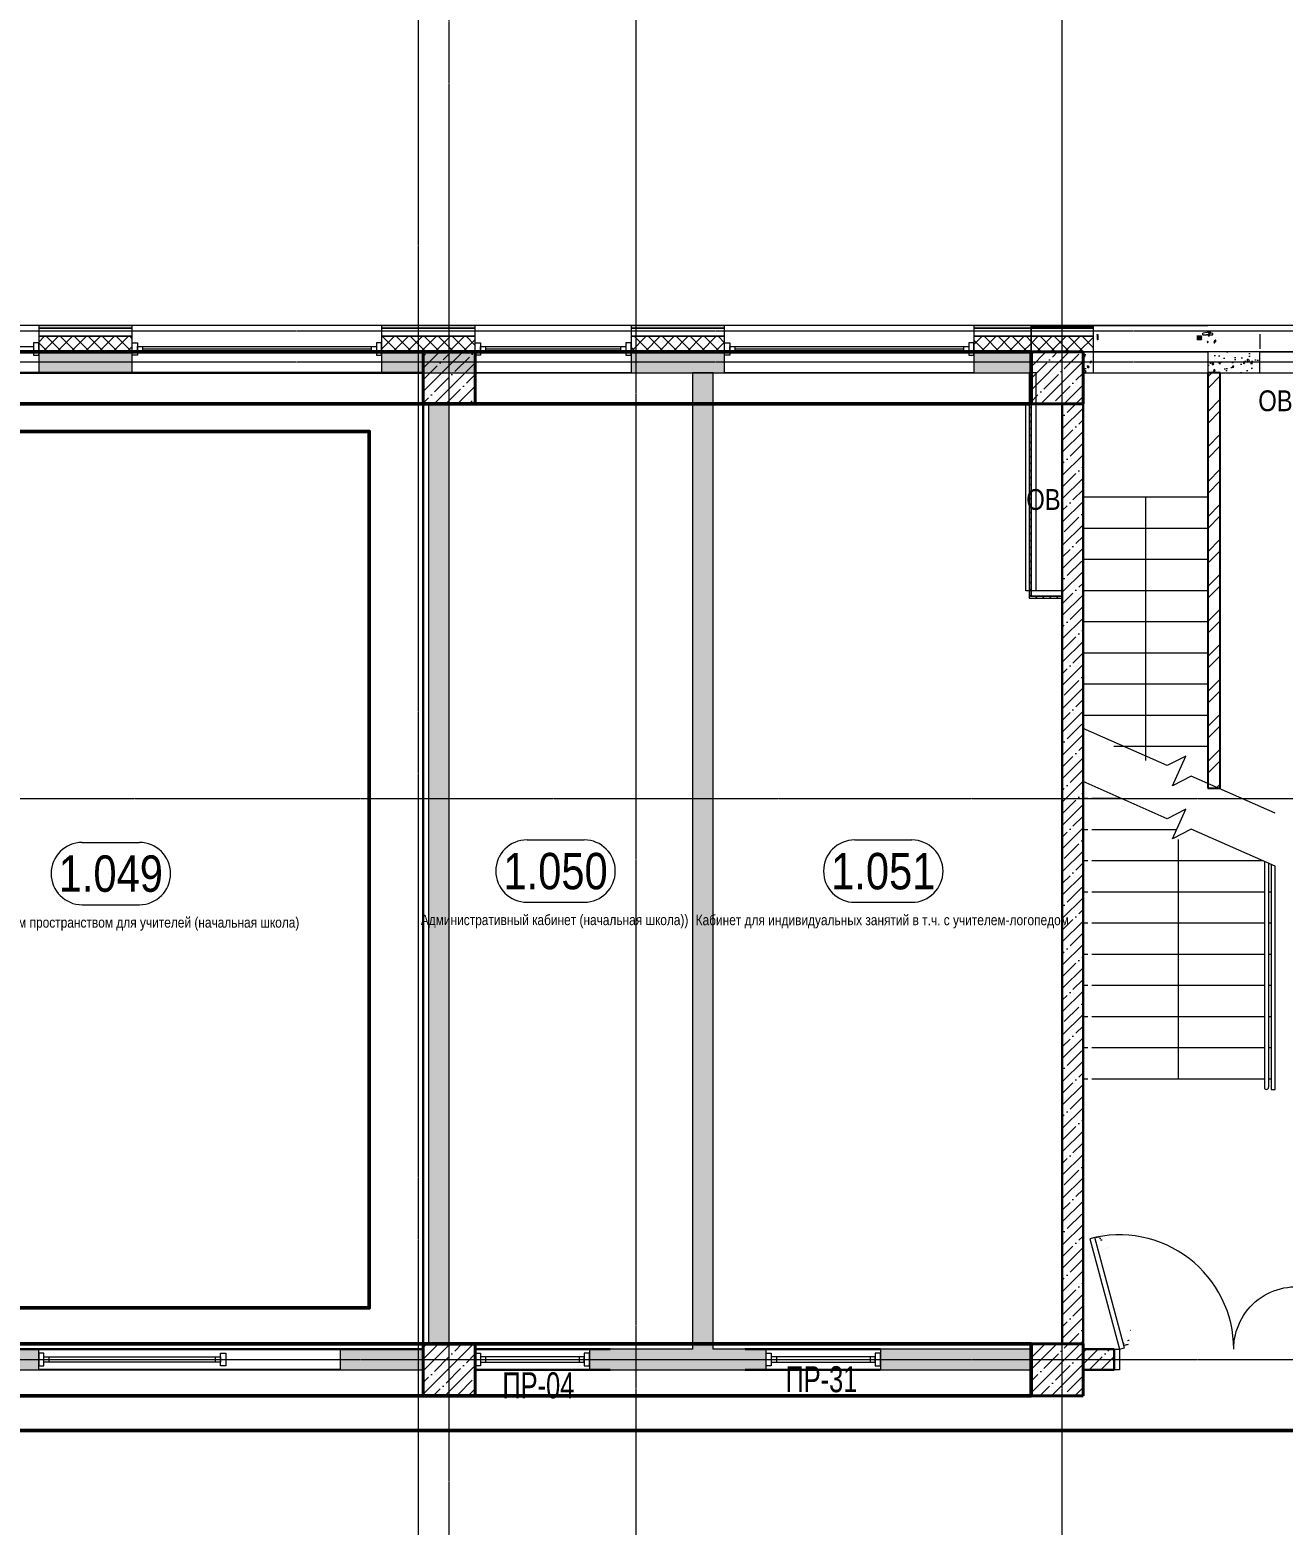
# Model space of a CAD drawing. Header units: millimetres. Extents: x -24360 to 609566, y -391049 to 148426.
# Drawn here: x 14265 to 26325, y 89305 to 103700 of the extents above; entities that cross this region are included whole.
import ezdxf
from ezdxf.enums import TextEntityAlignment as Align

# ---------------------------------------------------------------- set-up
doc = ezdxf.new("R2010")
doc.units = ezdxf.units.MM
for name, pattern in [('ACAD_ISO10W100', [18, 12, -3, 0, -3]), ('CENTER2', [28.575, 19.05, -3.175, 3.175, -3.175]), ('HIDDEN2', [4.7625, 3.175, -1.5875])]:
    doc.linetypes.add(name, pattern=pattern)
doc.layers.get('Defpoints').update_dxf_attribs({"color": 140})
doc.layers.add('001', color=7, linetype='Continuous')
doc.layers.add('РД_Перемычка инж проемов', color=5, linetype='Continuous')
for name, color, linetype, lineweight in [('A-Wall-Open', 8, 'Continuous', 0), ('A-Wall_Материал_Газоблок_Контур', 250, 'Continuous', 0), ('Al', 59, 'Continuous', 13), ('Cen', 1, 'CENTER2', 13), ('OSN', 7, 'Continuous', 0), ('АР_Area', 5, 'Continuous', 5), ('АР_Двери_внутренние', 5, 'Continuous', 9), ('АР_Двери_внутренние_антипаника', 7, 'Continuous', 0), ('АР_Колонны', 70, 'Continuous', 30), ('АР_Окна', 4, 'Continuous', 5), ('АР_Стены ГКЛ', 1, 'Continuous', 15), ('АР_Стены ЖБ', 7, 'Continuous', 30), ('АР_Стены кирпич', 32, 'Continuous', 25), ('АР_Стены ПЕНОблок', 52, 'Continuous', 20), ('АР_Тонкая', 254, 'Continuous', 5), ('АР_Утеплитель', 31, 'Continuous', 0), ('АР_Ф_ЛК', 7, 'Continuous', 5), ('АР_Штриховка', 8, 'Continuous', 0), ('Витражные конструкции', 252, 'Continuous', 15), ('ОВ_Отопление', 30, 'Continuous', 5), ('Оси', 1, 'ACAD_ISO10W100', 13), ('РД_Отметка', 7, 'Continuous', 0), ('Штриховка', 7, 'Continuous', 30)]:
    doc.layers.add(name, color=color, linetype=linetype, lineweight=lineweight)
for name, color, linetype, lineweight, true_color in [('АР_Оси_РД_100', 7, 'Continuous', 0, 0x525252), ('РД_Витраж_вн', 7, 'Continuous', 25, 0x148aff), ('РД_Оси_100', 7, 'Continuous', 0, 0x525252), ('РД_проем_инж перемыч_фахверк', 7, 'Continuous', 18, 0xff1f1f)]:
    doc.layers.add(name, color=color, linetype=linetype, lineweight=lineweight, true_color=true_color)
for name, color, linetype, lineweight, plot in [('КР_Балки-0.5', 60, 'Continuous', 50, False), ('РД_Витраж_проем', 80, 'Continuous', 0, False), ('РД_Проем', 230, 'Continuous', 0, False), ('РД_проем_инж перемыч_подсчет', 50, 'Continuous', 30, False)]:
    doc.layers.add(name, color=color, linetype=linetype, lineweight=lineweight, plot=plot)
doc.styles.add('Arial0', font='arial.ttf')
doc.styles.add('style1', font='ARIALN.TTF')
doc.styles.add('ккк', font='isocpeur.ttf', dxfattribs={"width": 0.85, "oblique": 15})

# ---------------------------------------------------------------- blocks, each defined once
blk = doc.blocks.new('СОШ_2200_АР_ОСИ_М100_28.05.24')
at = {"layer": 'АР_Оси_РД_100', "linetype": 'CENTER2'}
for p, q in [((20100, -6155), (20100, 139938.679)), ((24200, -6155), (24200, 139938.679)), ((-5954.958, 96300), (119910, 96300)), ((-5954.958, 90900), (119910, 90900))]:
    blk.add_line(p, q, dxfattribs=at)
for points in [[(17850, 139938.679), (18000, 139538.679), (18000, -6194.092)], [(18300, -6196.31), (18300, 139538.679), (18450, 139938.679)], [(119910, 100950), (119410, 100800), (-5454.958, 100800), (-5954.958, 100950)], [(119910, 100350), (119410, 100500), (-5454.958, 100500), (-5954.958, 100350)]]:
    blk.add_lwpolyline(points, dxfattribs=at)
blk = doc.blocks.new('ТПУ-45.02')
at = {"elevation": 0}
blk.add_lwpolyline([(-2, 2, -0.916659), (-1, 2), (-1, 1, -0.398231), (-2, 1), (-2, 1, 0.668179), (-2, 1), (-1, 0, 0.198912), (-1, 0), (1, 0, 0.198912), (1, 0), (2, 1, 0.668179), (2, 1), (2, 1, -0.414214), (2, 1), (2, 2, -0.904069), (2, 2), (3, 2, 0.414214), (4, 3), (4, 3, 0.327426), (3, 3), (-1, 4, 0.167079), (-1, 4, -0.978527), (-2, 5, 0.140808), (-1, 5), (-1, 6, -0.301775), (-1, 7, -0.191208), (2, 6, -0.2528), (2, 6, 0.249371), (2, 6, -0.087675), (3, 5, 0.34791), (3, 5), (3, 5, 0.434986), (3, 6, 0.631386), (-4, 4), (-4, 3, 0.423855), (-4, 2)], format="xyb", close=True, dxfattribs=at)
blk.add_lwpolyline([(-2, 4, 0.440609), (-2, 4), (0, 4, -0.880439), (-1, 3), (-3, 3, -0.266716), (-2, 6, -0.681981), (-2, 6)], format="xyb", close=True)
blk.add_lwpolyline([(1, 1, 0.413945), (1, 1), (1, 2, 0.414214), (0, 3), (0, 3, 0.414214), (-1, 2), (-1, 1, 0.413945), (-1, 1), (1, 1)], format="xyb")
blk = doc.blocks.new('РУ-65.05')
blk.add_blockref('ТПУ-45.02', (-3, -3))
blk = doc.blocks.new('petlia_dv')
for p, q in [((-60, 22), (-60, 11)), ((-60, 22), (-24, 22)), ((-60, 11), (-60, 9)), ((-60, 11), (-60, 11)), ((-13, -3), (-56, 4)), ((-21, 22), (-24, 22)), ((-21, 22), (-21, 19)), ((-21, 19), (-5, 19)), ((-5, 19), (0, 13)), ((-5, 19), (-3, 16)), ((8, 19), (-1, 15)), ((0, 13), (6, 13)), ((6, 13), (6, 12)), ((6, 12), (6, 12)), ((8, 22), (33, 22)), ((8, 22), (8, 19)), ((12, 4), (12, -5)), ((12, -2), (34, 4)), ((36, 22), (33, 22)), ((36, 7), (35, 7)), ((35, 7), (35, 6)), ((36, 22), (36, 7)), ((-13, -3), (-13, -5)), ((4, -13), (-5, -13)), ((-5, -13), (4, -13)), ((12, -2), (12, -5))]:
    blk.add_line(p, q)
for radius in [6, 5]:
    blk.add_circle((0, 0), radius)
for centre, radius, start, end in [((-55, 9), 5, 180, 260), ((4, 4), 8, 0, 80), ((33, 6), 2, 285, 0), ((-5, -5), 8, 180, 270), ((-5, -5), 8, 180, 270), ((4, -5), 8, 270, 0), ((4, -5), 8, 270, 0)]:
    blk.add_arc(centre, radius, start, end)
at = {"layer": '001'}
blk.add_line((-13, -3), (-13, -5), dxfattribs=at)
at = {"layer": 'Cen', "ltscale": 0.5}
blk.add_line((3, 0), (-3, 0), dxfattribs=at)
at = {"layer": 'Cen', "ltscale": 0.3}
blk.add_line((0, 3), (0, -3), dxfattribs=at)
blk = doc.blocks.new('tpu004MM')
blk.add_lwpolyline([(4, -6, -1), (4, -7), (3, -8, 0.315299), (3, -8), (3, -8, -0.8391), (1, -9), (-1, -2, -0.520567), (-1, -1), (0, -1, 0.414214), (0, -1), (0, 1, 0.520567), (-1, 2), (-1, 1, -0.414214), (-2, 1), (-2, 3, -0.414214), (-2, 3), (0, 4, -0.067914), (0, 4), (6, 4, -0.87281), (6, 4), (3, 3, 0.315299), (3, 3), (3, -1, 0.520567), (3, -1), (5, -1, -1), (6, -1), (3, -3, 0.315299), (3, -3), (3, -7, 0.520567), (3, -7)], format="xyb", close=True)
blk = doc.blocks.new('РУ-65.02')
at = {"layer": 'OSN', "xscale": -1}
blk.add_blockref('tpu004MM', (0, 0), dxfattribs=at)
blk = doc.blocks.new('Стекло 4 мм разрез')
at = {"layer": 'Al'}
for p, q in [((-2, -42), (-2, 0)), ((2, -42), (2, 0))]:
    blk.add_line(p, q, dxfattribs=at)
at = {"layer": 'Al', "ltscale": 4}
blk.add_line((2, 0), (-2, 0), dxfattribs=at)
at = {"layer": 'Al', "color": 5, "linetype": 'Continuous'}
for p, q in [((-1, -5), (1, -3)), ((-1, -4), (0, -3)), ((-1, -11), (1, -8)), ((-1, -10), (0, -8)), ((-1, -17), (1, -14)), ((-1, -15), (0, -14)), ((-1, -22), (1, -20)), ((-1, -21), (0, -20)), ((-1, -28), (1, -25)), ((-1, -27), (0, -26)), ((-1, -34), (1, -31)), ((-1, -32), (0, -31)), ((-1, -39), (1, -37)), ((-1, -38), (0, -37)), ((0, -5), (1, -4)), ((0, -11), (1, -10)), ((0, -16), (1, -15)), ((0, -22), (1, -21)), ((0, -28), (1, -27)), ((0, -33), (1, -32)), ((0, -39), (1, -38))]:
    blk.add_line(p, q, dxfattribs=at)
blk = doc.blocks.new('СПД 38 4+4+4')
at = {"layer": 'Al', "ltscale": 4}
for p, q in [((4, 0), (17, -12)), ((4, -12), (17, 0)), ((21, 0), (34, -12)), ((21, -12), (34, 0))]:
    blk.add_line(p, q, dxfattribs=at)
for points in [[(4, 0), (17, 0), (17, -12), (4, -12)], [(21, 0), (34, 0), (34, -12), (21, -12)]]:
    blk.add_lwpolyline(points, close=True, dxfattribs=at)
at = {"layer": 'Cen', "ltscale": 5}
blk.add_line((41, -42), (-3, -42), dxfattribs=at)
at = {"layer": 'Al', "ltscale": 4}
for p in [(2, 0), (19, 0), (36, 0)]:
    blk.add_blockref('Стекло 4 мм разрез', p, dxfattribs=at)
blk = doc.blocks.new('ТПУ-032-14')
at = {"color": 191}
for p, q in [((-12, 0), (-12, -14)), ((-10, 0), (-12, 0)), ((-8, 4), (-10, 2)), ((-10, 2), (-10, 2)), ((-10, 1), (-10, 0)), ((-8, -1), (-8, 4)), ((-2, 2), (-4, 4)), ((-4, 4), (-4, -1)), ((-2, 2), (-2, 2)), ((-2, 0), (-2, 1)), ((0, 0), (-2, 0)), ((0, -14), (0, 0)), ((-12, -14), (-11, -14)), ((-10, -6), (-10, -2)), ((-10, -2), (-8, -2)), ((-10, -10), (-6, -9)), ((-10, -12), (-10, -10)), ((-10, -12), (-10, -12)), ((-10, -14), (-10, -13)), ((-10, -13), (-10, -13)), ((-6, -6), (-9, -7)), ((-3, -7), (-6, -6)), ((-6, -9), (-2, -10)), ((-4, -2), (-2, -2)), ((-2, -2), (-2, -6)), ((-2, -10), (-2, -12)), ((-2, -12), (-2, -12)), ((-2, -13), (-2, -13)), ((-2, -13), (-2, -14)), ((-1, -14), (0, -14))]:
    blk.add_line(p, q, dxfattribs=at)
for centre, start, end in [((-10, 2), 146.3099, 216.6158), ((-8, 4), 0, 146.3099), ((-4, 4), 33.6901, 180), ((-2, 2), 323.3842, 33.6901), ((-11, -14), 270, 315), ((-10, -13), 315, 0), ((-10, -13), 0, 90), ((-8, -1), 270, 0), ((-6, -6), 75, 105), ((-4, -1), 180, 270), ((-2, -13), 90, 180), ((-2, -13), 180, 225), ((-1, -14), 225, 270)]:
    blk.add_arc(centre, 0.25, start, end, dxfattribs=at)
at = {"color": 191, "extrusion": (0, 0, -1)}
for centre, radius, start, end in [((10, 1), 0.25, 127.9045, 180), ((10, 0), 0.25, 180, 270), ((2, 0), 0.25, 270, 0), ((2, 1), 0.25, 0, 52.0955), ((10, -2), 0.25, 0, 90), ((9, -6), 1, 255, 0), ((10, -12), 0.25, 270, 0), ((10, -10), 0.25, 0, 75), ((6, -9), 0.25, 75, 105), ((2, -6), 1, 180, 285), ((2, -2), 0.25, 90, 180), ((2, -10), 0.25, 105, 180), ((2, -12), 0.25, 180, 270)]:
    blk.add_arc(centre, radius, start, end, dxfattribs=at)
blk = doc.blocks.new('Дверь 72 в витраж 44')
at = {"layer": 'OSN'}
blk.add_line((-73, 35), (-83, 35), dxfattribs=at)
at = {"rotation": 180}
for name, p in [('РУ-65.05', (-85, 41)), ('РУ-65.02', (-29, -26))]:
    blk.add_blockref(name, p, dxfattribs=at)
blk.add_blockref('РУ-65.05', (-87, -23))
at = {"layer": 'Al', "ltscale": 4, "xscale": -1, "rotation": 270}
blk.add_blockref('СПД 38 4+4+4', (-150, 0), dxfattribs=at)
at = {"layer": 'Al', "ltscale": 4, "rotation": 180}
blk.add_blockref('ТПУ-032-14', (-25, -18), dxfattribs=at)
at = {"layer": 'OSN', "xscale": -1, "rotation": 180}
blk.add_blockref('petlia_dv', (-78, 67), dxfattribs=at)
blk = doc.blocks.new('VS_5i5x45')
for p, q in [((-5, -4), (-5, 4)), ((-5, 4), (-5, 4)), ((-1, 4), (-5, 4)), ((-5, 0), (-5, 4)), ((-1, 3), (-5, 3)), ((-5, 0), (-5, -4)), ((-1, 3), (-3, 3)), ((-1, 5), (-1, 4)), ((-1, 5), (-1, 5)), ((-1, 5), (-1, 0)), ((-1, 0), (-1, 5)), ((-1, 3), (24, 3)), ((-1, 0), (-1, -5)), ((-1, -5), (-1, 0)), ((24, 3), (25, -3)), ((24, 2), (24, 3)), ((24, 2), (25, -2)), ((24, 2), (25, 2)), ((25, 2), (26, 3)), ((25, 2), (26, -2)), ((26, 3), (27, -3)), ((26, 2), (26, 3)), ((26, 2), (27, -2)), ((26, 2), (27, 2)), ((27, 3), (28, -3)), ((27, 2), (27, 3)), ((28, 2), (27, 3)), ((27, 2), (28, -2)), ((28, 2), (29, -2)), ((28, 2), (29, 2)), ((29, 3), (30, -3)), ((30, 2), (29, 3)), ((29, 2), (29, 3)), ((29, 2), (30, -2)), ((30, 2), (30, -2)), ((30, 2), (31, 2)), ((31, 3), (32, -3)), ((31, 2), (31, 3)), ((31, 2), (31, 3)), ((31, 2), (32, -2)), ((31, 2), (32, -2)), ((31, 2), (33, 2)), ((33, 3), (34, -3)), ((33, 2), (33, 3)), ((33, 2), (33, 3)), ((33, 2), (33, -2)), ((33, 2), (34, -2)), ((33, 2), (34, 2)), ((34, 2), (35, 3)), ((34, 2), (35, -2)), ((35, 3), (36, -3)), ((35, 2), (35, 3)), ((35, 2), (36, -2)), ((35, 2), (36, 2)), ((36, 3), (37, -3)), ((36, 2), (36, 3)), ((37, 2), (36, 3)), ((36, 2), (37, -2)), ((37, 2), (38, -2)), ((37, 2), (38, 2)), ((38, 3), (39, -3)), ((38, 2), (38, 3)), ((39, 2), (38, 3)), ((38, 2), (39, -2)), ((39, 2), (39, -2)), ((39, 2), (40, 2)), ((40, 3), (41, -3)), ((40, 2), (40, 3)), ((40, 2), (40, 3)), ((40, 2), (42, 1)), ((40, 2), (41, -1)), ((40, 2), (41, -2)), ((42, 1), (42, 2)), ((42, 1), (42, 2)), ((42, 2), (43, -2)), ((42, 1), (44, 0)), ((42, 1), (42, -1)), ((42, 1), (43, -1)), ((43, -1), (44, 0)), ((-1, -3), (-5, -3)), ((-5, -4), (-5, -4)), ((-1, -4), (-5, -4)), ((-1, -3), (25, -3)), ((-1, -5), (-1, -4)), ((-1, -5), (-1, -5)), ((25, -2), (25, -3)), ((25, -2), (26, -2)), ((26, -2), (27, -3)), ((27, -2), (28, -2)), ((27, -2), (27, -3)), ((29, -2), (28, -3)), ((28, -2), (28, -3)), ((29, -2), (30, -2)), ((30, -2), (32, -2)), ((30, -2), (30, -3)), ((30, -2), (30, -3)), ((32, -2), (33, -2)), ((32, -2), (32, -3)), ((32, -2), (32, -3)), ((33, -2), (34, -3)), ((34, -2), (35, -2)), ((34, -2), (34, -3)), ((35, -2), (36, -3)), ((36, -2), (37, -2)), ((36, -2), (36, -3)), ((37, -2), (37, -3)), ((38, -2), (37, -3)), ((38, -2), (39, -2)), ((39, -2), (40, -2)), ((39, -2), (39, -3)), ((39, -2), (39, -3)), ((40, -2), (41, -2)), ((41, -1), (42, -1)), ((41, -1), (41, -3)), ((41, -2), (41, -3)), ((42, -1), (43, -2)), ((43, -1), (43, -2))]:
    blk.add_line(p, q)
for centre, radius, start, end in [((-4, 4), 1.48, 144.0604, 216.6704), ((6, 0), 10.5, 166.9324, 182.0307), ((-1, 4), 1.07, 125.3093, 234.6907), ((6, 0), 7.97, 159.8247, 200.1753), ((6, 0), 10.5, 177.9693, 193.0676), ((-4, -4), 1.48, 143.3296, 215.9396), ((-1, -4), 1.07, 125.3093, 234.6907)]:
    blk.add_arc(centre, radius, start, end)
blk = doc.blocks.new('крышка пустая')
at = {"layer": 'Витражные конструкции', "const_width": 0.6}
blk.add_lwpolyline([(28, 36), (10, 36), (5, 39), (-6, 39), (-12, 36), (-28, 36)], dxfattribs=at)
at = {"layer": 'Оси', "color": 1}
blk.add_line((0, 6), (0, 54), dxfattribs=at)
at = {"layer": 'Витражные конструкции', "ltscale": 25, "xscale": -1, "rotation": 89.99999999999997}
blk.add_blockref('VS_5i5x45', (0, 41), dxfattribs=at)
blk = doc.blocks.new('MOK-МаркаПом_овал_ареал')
for p, q in [((-2.75, 3), (2.75, 3)), ((-2.75, -3), (2.75, -3))]:
    blk.add_line(p, q)
for centre, radius, start, end in [((-2.75, 0), 3, 90, 270), ((2.75, 0), 3, 270, 90), ((-3.75, 0), 3.5, 0, 0.001)]:
    blk.add_arc(centre, radius, start, end)
at = {"color": 0, "style": 'style1'}
blk.add_attdef('АР-ПОМЕЩЕНИЕ:НОМЕР', text='', height=3.5, dxfattribs=at).set_placement((0, 0), align=Align.MIDDLE)
blk = doc.blocks.new('MOK-МаркаПеремычки')
at = {"color": 0, "style": 'ккк', "oblique": 15, "width": 0.85}
blk.add_attdef('АР-ПРОЕМ:ПЕРЕМЫЧКА', text='', height=2.5, dxfattribs=at).set_placement((0, 0), align=Align.MIDDLE)

msp = doc.modelspace()

# ---------------------------------------------------------------- hatches: boundary and pattern name
at = {"layer": 'АР_Стены ГКЛ', "linetype": 'Continuous', "lineweight": 0, "true_color": 0x000000}
h = msp.add_hatch(dxfattribs=at)
h.set_pattern_fill('ANSI31', color=18, scale=15, angle=-1.3e-14, style=0)
h.paths.add_polyline_path([(23880, 98230), (23900, 98250), (23900, 100400), (23880, 100400)], flags=0)
h = msp.add_hatch(dxfattribs=at)
h.set_pattern_fill('ANSI31', color=18, scale=15, angle=360, style=0)
h.paths.add_polyline_path([(24200, 98230), (24200, 98250), (23900, 98250), (23880, 98230)], flags=0)
at = {"layer": 'АР_Штриховка', "linetype": 'Continuous', "lineweight": 0, "true_color": 0x000000}
h = msp.add_hatch(dxfattribs=at)
h.set_pattern_fill('_U', color=18, style=0, pattern_type=0)
h.set_pattern_definition([(360, (-1e-09, 6e-11), (2e-14, 1), [])])
h.paths.add_polyline_path([(4300, 100855), (4300, 100830), (6550, 100830), (6550, 100855)], flags=0)
h.paths.add_polyline_path([(7650, 100855), (7650, 100830), (9550, 100830), (9550, 100855)], flags=0)
h.paths.add_polyline_path([(11950, 100855), (11950, 100830), (12850, 100830), (12850, 100855)], flags=0)
h.paths.add_polyline_path([(14350, 100855), (14350, 100830), (15250, 100830), (15250, 100855)], flags=0)
h.paths.add_polyline_path([(17650, 100855), (17650, 100830), (18550, 100830), (18550, 100855)], flags=0)
h.paths.add_polyline_path([(20050, 100855), (20050, 100830), (20950, 100830), (20950, 100855)], flags=0)
h.paths.add_polyline_path([(23350, 100855), (23350, 100830), (23900, 100830), (23900, 100855)], flags=0)
h = msp.add_hatch(dxfattribs=at)
h.set_pattern_fill('_U', color=18, style=0, pattern_type=0)
h.set_pattern_definition([(360, (0, -3e-11), (-4e-22, 1), [])])
h.paths.add_polyline_path([(23899.999, 100855), (23899.999, 100830), (24499.999, 100830.002), (24499.999, 100855.002)], flags=0)
h.paths.add_polyline_path([(28300, 100855.011), (28300, 100830.011), (28599.999, 100830.012), (28599.999, 100855.012)], flags=0)
h = msp.add_hatch(dxfattribs=at)
h.set_pattern_fill('ANSI37', color=18, scale=30, angle=-1e-12, style=0)
h.paths.add_polyline_path([(4300, 100750), (4300, 100600), (6550, 100600), (6550, 100750)], flags=0)
h.paths.add_polyline_path([(7650, 100750), (7650, 100600), (9550, 100600), (9550, 100750)], flags=0)
h.paths.add_polyline_path([(11950, 100750), (11950, 100600), (12850, 100600), (12850, 100750)], flags=0)
h.paths.add_polyline_path([(14350, 100750), (14350, 100600), (15250, 100600), (15250, 100750)], flags=0)
h.paths.add_polyline_path([(17650, 100750), (17650, 100600), (18550, 100600), (18550, 100750)], flags=0)
h.paths.add_polyline_path([(20050, 100750), (20050, 100600), (20950, 100600), (20950, 100750)], flags=0)
h.paths.add_polyline_path([(23350, 100750), (23350, 100600), (23900, 100600), (23900, 100750)], flags=0)
h = msp.add_hatch(dxfattribs=at)
h.set_pattern_fill('ANSI37', color=18, scale=30, angle=2e-20, style=0)
h.paths.add_polyline_path([(23900, 100750), (23900, 100600), (24500, 100600.002), (24500, 100750.002)], flags=0)
h.paths.add_polyline_path([(28300, 100750.011), (28300, 100600.011), (28600, 100600.012), (28600, 100750.012)], flags=0)
h = msp.add_hatch(dxfattribs=at)
h.set_pattern_fill('AR-CONC', color=18, angle=-1e-12, style=0)
h.paths.add_polyline_path([(4300, 100600), (4300, 100400), (6550, 100400), (6550, 100600)], flags=0)
h.paths.add_polyline_path([(7650, 100600), (7650, 100400), (9550, 100400), (9550, 100600)], flags=0)
h.paths.add_polyline_path([(11950, 100600), (11950, 100400), (12850, 100400), (12850, 100600)], flags=0)
h.paths.add_polyline_path([(14350, 100600), (14350, 100400), (15250, 100400), (15250, 100600)], flags=0)
h.paths.add_polyline_path([(17650, 100600), (17650, 100400), (18550, 100400), (18550, 100600)], flags=0)
h.paths.add_polyline_path([(20050, 100600), (20050, 100400), (20950, 100400), (20950, 100600)], flags=0)
h.paths.add_polyline_path([(23350, 100600), (23350, 100400), (23900, 100400), (23900, 100600)], flags=0)
at = {"layer": 'АР_Штриховка', "linetype": 'Continuous', "lineweight": 5, "true_color": 0x000000}
h = msp.add_hatch(dxfattribs=at)
h.set_pattern_fill('ANSI35', color=18, scale=25, style=0)
h.paths.add_polyline_path([(18050, 100100), (18550, 100100), (18550, 100600), (18050, 100600)], flags=0)
h = msp.add_hatch(dxfattribs=at)
h.set_pattern_fill('ANSI35', color=18, scale=25, style=0)
h.paths.add_polyline_path([(23900, 100100), (24400, 100100), (24400, 100600), (23900, 100600)], flags=0)
at = {"layer": 'АР_Штриховка', "linetype": 'Continuous', "lineweight": 0, "true_color": 0x000000}
h = msp.add_hatch(dxfattribs=at)
h.set_pattern_fill('AR-CONC', color=18, angle=45, style=0)
h.paths.add_polyline_path([(24400, 100600.001), (24400, 100400.001), (24500, 100400.002), (24500, 100600.002)], flags=0)
h = msp.add_hatch(dxfattribs=at)
h.set_pattern_fill('AR-CONC', color=18, angle=45, style=0)
h.paths.add_polyline_path([(25600, 100600), (25600, 100400), (26100.001, 100400), (26100.001, 100600)], flags=0)
h = msp.add_hatch(dxfattribs=at)
h.set_pattern_fill('AR-CONC', color=18, angle=45, style=0)
h.paths.add_polyline_path([(20640, 91000), (20773.333, 90950), (20840, 91000), (20840, 100400), (20640, 100400)], flags=0)
h = msp.add_hatch(dxfattribs=at)
h.set_pattern_fill('ANSI32', color=18, scale=25, angle=-360, style=0)
h.paths.add_polyline_path([(25720, 100400), (25600, 100400), (25600, 96401.114), (25720, 96401.114)], flags=0)
h = msp.add_hatch(dxfattribs=at)
h.set_pattern_fill('AR-CONC', color=18, angle=-315, style=0)
h.paths.add_polyline_path([(18300, 100100), (18100, 100100), (18100, 91050), (18300, 91050)], flags=0)
at = {"layer": 'АР_Штриховка', "linetype": 'Continuous', "lineweight": 5, "true_color": 0x000000}
h = msp.add_hatch(dxfattribs=at)
h.set_pattern_fill('ANSI35', color=18, scale=25, angle=-360, style=0)
h.paths.add_polyline_path([(24400, 100100), (24200, 100100), (24200, 91050), (24400, 91050)], flags=0)
at = {"layer": 'АР_Штриховка', "linetype": 'Continuous', "lineweight": 0, "true_color": 0x000000}
h = msp.add_hatch(dxfattribs=at)
h.set_pattern_fill('AR-CONC', color=18, angle=45, style=0)
h.paths.add_polyline_path([(18050, 90800), (18050, 91000), (17250, 91000), (17250, 90800)], flags=0)
h.paths.add_polyline_path([(14350, 90800), (14350, 91000), (12850, 91000), (12850, 90800)], flags=0)
at = {"layer": 'АР_Штриховка', "linetype": 'Continuous', "lineweight": 5, "true_color": 0x000000}
h = msp.add_hatch(dxfattribs=at)
h.set_pattern_fill('ANSI35', color=18, scale=25, style=0)
h.paths.add_polyline_path([(18050, 90550), (18550, 90550), (18550, 91050), (18050, 91050)], flags=0)
at = {"layer": 'АР_Штриховка', "linetype": 'Continuous', "lineweight": 0, "true_color": 0x000000}
h = msp.add_hatch(dxfattribs=at)
h.set_pattern_fill('AR-CONC', color=18, angle=45, style=0)
h.paths.add_polyline_path([(23900, 90800), (23900, 91000), (22450, 91000), (22450, 90800)], flags=0)
h.paths.add_polyline_path([(21350, 90800), (21350, 91000), (20840, 91000), (20773.333, 90950), (20840, 90800)], flags=0)
h.paths.add_polyline_path([(20840, 90800), (20773.333, 90950), (20640, 91000), (19650, 91000), (19650, 90800)], flags=0)
at = {"layer": 'АР_Штриховка', "linetype": 'Continuous', "lineweight": 5, "true_color": 0x000000}
h = msp.add_hatch(dxfattribs=at)
h.set_pattern_fill('ANSI35', color=18, scale=25, style=0)
h.paths.add_polyline_path([(23900, 90550), (24400, 90550), (24400, 91050), (23900, 91050)], flags=0)
h = msp.add_hatch(dxfattribs=at)
h.set_pattern_fill('ANSI35', color=18, scale=25, angle=360, style=0)
h.paths.add_polyline_path([(28600, 90800), (28400, 91000), (26500, 91000), (26500, 90800)], flags=0)
h.paths.add_polyline_path([(24700, 90800), (24700, 91000), (24400, 91000), (24400, 90800)], flags=0)

# ---------------------------------------------------------------- linework, layer by layer
at = {"color": 2, "lineweight": 50}
for points in [[(9555, 94630), (9555, 99835), (17531, 99835), (17531, 91396), (9555, 91396)], [(13403, 90216), (27133, 90216), (27133, 86379)]]:
    msp.add_lwpolyline(points, dxfattribs=at)
at = {"layer": 'A-Wall-Open', "color": 18, "linetype": 'Continuous', "lineweight": 0, "true_color": 0x000000}
for p, q in [((24499.999, 100855.002), (25599.999, 100855.004)), ((24500, 100600.002), (25600, 100600.004)), ((24500, 100600), (25600, 100600)), ((26100.001, 100600), (28300.001, 100600)), ((24500, 100400), (25600, 100400)), ((26100.001, 100400), (28300.001, 100400))]:
    msp.add_line(p, q, dxfattribs=at)
at = {"layer": 'A-Wall_Материал_Газоблок_Контур', "color": 18, "linetype": 'Continuous', "lineweight": 0, "true_color": 0x000000}
for p, q in [((14350, 100855), (12850, 100855)), ((17650, 100855), (15250, 100855)), ((20050, 100855), (18550, 100855)), ((23350, 100855), (20950, 100855)), ((12850, 100400), (14350, 100400)), ((15250, 100400), (17650, 100400)), ((18550, 100400), (20050, 100400)), ((20950, 100400), (23350, 100400))]:
    msp.add_line(p, q, dxfattribs=at)
at = {"layer": 'АР_Двери_внутренние', "color": 18, "linetype": 'Continuous', "lineweight": 9, "true_color": 0x000000}
for points in [[(24750, 91000), (24798.296, 91012.941), (24513.595, 92075.459), (24465.299, 92062.518)], [(24750, 90800), (24700, 90800), (24700, 91000), (24750, 91000)]]:
    msp.add_lwpolyline(points, close=True, dxfattribs=at)
msp.add_arc((24750, 91000), 1100, 0, 105, dxfattribs=at)
at = {"layer": 'АР_Двери_внутренние', "color": 18, "linetype": 'Continuous', "lineweight": 9, "true_color": 0x000000, "extrusion": (0, 0, -1)}
msp.add_arc((-26450, 91000), 600, 0, 105, dxfattribs=at)
at = {"layer": 'АР_Двери_внутренние_антипаника', "color": 18, "linetype": 'Continuous', "true_color": 0x000000}
for centre, radius, start, end in [((24766.909, 91101.804), 1000, 101.9267225, 104.0425425), ((24255.393, 92997.426), 1000, 288.3130925, 289.1264325), ((24617.27, 91969.366), 1, 195.0048525, 285.0048525), ((24640.902, 91975.7), 1, 285.0048525, 15.0048525), ((24830.822, 91172.649), 1, 105.0048525, 195.0048525), ((24854.454, 91178.983), 1, 15.0048525, 105.0048525), ((24526.493, 91998.747), 1000, 285.9671625, 288.0829825), ((25031.639, 90101.417), 1000, 100.8832725, 101.6966125)]:
    msp.add_arc(centre, radius, start, end, dxfattribs=at)
for p in [(24566.203, 92064.384), (24787.81, 91052.413)]:
    msp.add_point(p, dxfattribs=at)
at = {"layer": 'АР_Колонны', "color": 18, "linetype": 'HIDDEN2', "lineweight": 25, "true_color": 0x000000}
for p, q in [((18050, 100600), (18550, 100600)), ((18050, 100100), (18050, 100600)), ((18550, 100600), (18550, 100100)), ((23900, 100600), (24400, 100600)), ((23900, 100100), (23900, 100600)), ((24400, 100600), (24400, 100100)), ((18550, 100100), (18050, 100100)), ((24400, 100100), (23900, 100100)), ((18050, 91050), (18550, 91050)), ((18050, 90550), (18050, 91050)), ((18550, 91050), (18550, 90550)), ((23900, 91050), (24400, 91050)), ((23900, 90550), (23900, 91050)), ((24400, 91050), (24400, 90550)), ((18550, 90550), (18050, 90550)), ((24400, 90550), (23900, 90550))]:
    msp.add_line(p, q, dxfattribs=at)
at = {"layer": 'АР_Колонны', "color": 18, "linetype": 'Continuous', "lineweight": 30, "true_color": 0x000000}
for p, q in [((18550, 100600), (18050, 100600)), ((18050, 100600), (18050, 100100)), ((18550, 100100), (18550, 100600)), ((24400, 100600), (23900, 100600)), ((23900, 100600), (23900, 100100)), ((24400, 100100), (24400, 100600)), ((18050, 100100), (18550, 100100)), ((23900, 100100), (24400, 100100)), ((18550, 91050), (18050, 91050)), ((18050, 91050), (18050, 90550)), ((18550, 90550), (18550, 91050)), ((24400, 91050), (23900, 91050)), ((23900, 91050), (23900, 90550)), ((24400, 90550), (24400, 91050)), ((18050, 90550), (18550, 90550)), ((23900, 90550), (24400, 90550))]:
    msp.add_line(p, q, dxfattribs=at)
at = {"layer": 'АР_Окна', "color": 18, "linetype": 'Continuous', "lineweight": 5, "true_color": 0x000000}
for p, q in [((14350, 100855), (12850, 100855)), ((17650, 100855), (15250, 100855)), ((20050, 100855), (18550, 100855)), ((23350, 100855), (20950, 100855)), ((15350, 100652.5), (15350, 100602.5)), ((17550, 100627.5), (15350, 100627.5)), ((17550, 100652.5), (17550, 100602.5)), ((18650, 100652.5), (18650, 100602.5)), ((19950, 100627.5), (18650, 100627.5)), ((19950, 100652.5), (19950, 100602.5)), ((21050, 100652.5), (21050, 100602.5)), ((23250, 100627.5), (21050, 100627.5)), ((23250, 100652.5), (23250, 100602.5)), ((14350, 100400), (12850, 100400)), ((17650, 100400), (15250, 100400)), ((20050, 100400), (18550, 100400)), ((23350, 100400), (20950, 100400)), ((14350, 91000), (16150, 91000)), ((18550, 91000), (19650, 91000)), ((21350, 91000), (22450, 91000)), ((14450, 90875), (14450, 90925)), ((14450, 90900), (16050, 90900)), ((16050, 90875), (16050, 90925)), ((18650, 90925), (18650, 90875)), ((18650, 90900), (19550, 90900)), ((19550, 90925), (19550, 90875)), ((21450, 90925), (21450, 90875)), ((21450, 90900), (22350, 90900)), ((22350, 90925), (22350, 90875)), ((14350, 90800), (16150, 90800)), ((18550, 90800), (19650, 90800)), ((21350, 90800), (22450, 90800))]:
    msp.add_line(p, q, dxfattribs=at)
for points in [[(14300, 100652.5), (14300, 100602.5), (12900, 100602.5), (12900, 100652.5)], [(14300, 100567.5), (14350, 100567.5), (14350, 100687.5), (14300, 100687.5)], [(15300, 100567.5), (15250, 100567.5), (15250, 100687.5), (15300, 100687.5)], [(17600, 100652.5), (17600, 100602.5), (15300, 100602.5), (15300, 100652.5)], [(17600, 100567.5), (17650, 100567.5), (17650, 100687.5), (17600, 100687.5)], [(18600, 100567.5), (18550, 100567.5), (18550, 100687.5), (18600, 100687.5)], [(20000, 100652.5), (20000, 100602.5), (18600, 100602.5), (18600, 100652.5)], [(20000, 100567.5), (20050, 100567.5), (20050, 100687.5), (20000, 100687.5)], [(21000, 100567.5), (20950, 100567.5), (20950, 100687.5), (21000, 100687.5)], [(23300, 100652.5), (23300, 100602.5), (21000, 100602.5), (21000, 100652.5)], [(23300, 100567.5), (23350, 100567.5), (23350, 100687.5), (23300, 100687.5)], [(14400, 90960), (14350, 90960), (14350, 90840), (14400, 90840)], [(14400, 90875), (14400, 90925), (16100, 90925), (16100, 90875)], [(16100, 90960), (16150, 90960), (16150, 90840), (16100, 90840)], [(18600, 90840), (18550, 90840), (18550, 90960), (18600, 90960)], [(18600, 90925), (18600, 90875), (19600, 90875), (19600, 90925)], [(19600, 90840), (19650, 90840), (19650, 90960), (19600, 90960)], [(21400, 90840), (21350, 90840), (21350, 90960), (21400, 90960)], [(21400, 90925), (21400, 90875), (22400, 90875), (22400, 90925)], [(22400, 90840), (22450, 90840), (22450, 90960), (22400, 90960)]]:
    msp.add_lwpolyline(points, close=True, dxfattribs=at)
at = {"layer": 'АР_Стены ГКЛ', "color": 18, "linetype": 'Continuous', "lineweight": 5, "true_color": 0x000000}
for p, q in [((23900, 100400), (23880, 100400)), ((23880, 100400), (23880, 98230)), ((23950, 100400), (23900, 100400)), ((23900, 100400), (23900, 98250)), ((23900, 98250), (23900, 100400)), ((23950, 98300), (23950, 100400)), ((23880, 98230), (24200, 98230)), ((23900, 98250), (24200, 98250)), ((24200, 98250), (23900, 98250)), ((24200, 98300), (23950, 98300)), ((24200, 98250), (24200, 98300)), ((24200, 98230), (24200, 98250))]:
    msp.add_line(p, q, dxfattribs=at)
at = {"layer": 'АР_Стены ЖБ', "color": 18, "linetype": 'Continuous', "lineweight": 40, "true_color": 0x000000}
for p, q in [((18550, 100600), (18050, 100600)), ((18050, 100600), (18050, 100100)), ((18550, 100100), (18550, 100600)), ((24400, 100600), (23900, 100600)), ((23900, 100600), (23900, 100100)), ((24400, 100100), (24400, 100600)), ((18050, 100100), (18550, 100100)), ((23900, 100100), (24400, 100100)), ((18550, 91050), (18050, 91050)), ((18050, 91050), (18050, 90550)), ((18550, 90550), (18550, 91050)), ((24400, 91050), (23900, 91050)), ((23900, 91050), (23900, 90550)), ((24400, 90550), (24400, 91050)), ((18050, 90550), (18550, 90550)), ((23900, 90550), (24400, 90550))]:
    msp.add_line(p, q, dxfattribs=at)
at = {"layer": 'АР_Стены ЖБ', "color": 18, "linetype": 'Continuous', "lineweight": 30, "true_color": 0x000000}
for p, q in [((24400, 100100), (24200, 100100)), ((24200, 100100), (24200, 91050)), ((24400, 91050), (24400, 100100)), ((24200, 91050), (24400, 91050)), ((24700, 91000), (24400, 91000)), ((24400, 91000), (24400, 90800)), ((24700, 90800), (24700, 91000)), ((24400, 90800), (24700, 90800))]:
    msp.add_line(p, q, dxfattribs=at)
at = {"layer": 'АР_Стены кирпич', "color": 18, "linetype": 'Continuous', "lineweight": 25, "true_color": 0x000000}
for p, q in [((25720, 100400), (25600, 100400)), ((25600, 100400), (25600, 96401.114)), ((25720, 96401.114), (25720, 100400)), ((25600, 96401.114), (25720, 96401.114))]:
    msp.add_line(p, q, dxfattribs=at)
at = {"layer": 'АР_Стены ПЕНОблок', "color": 18, "linetype": 'Continuous', "lineweight": 20, "true_color": 0x000000}
for p, q in [((14350, 100600), (14350, 100400)), ((15250, 100600), (14350, 100600)), ((15250, 100400), (15250, 100600)), ((17650, 100600), (17650, 100400)), ((18550, 100600), (17650, 100600)), ((18550, 100400), (18550, 100600)), ((20050, 100600), (20050, 100400)), ((20950, 100600), (20050, 100600)), ((20950, 100400), (20950, 100600)), ((23350, 100600), (23350, 100400)), ((23900, 100600), (23350, 100600)), ((23900, 100400), (23900, 100600)), ((24500, 100600.002), (24400, 100600.001)), ((24400, 100600.001), (24400, 100400.001)), ((24500, 100400.002), (24500, 100600.002)), ((25600, 100600), (25600, 100400)), ((26100.001, 100600), (25600, 100600)), ((26100.001, 100400), (26100.001, 100600)), ((14350, 100400), (15250, 100400)), ((17650, 100400), (18550, 100400)), ((20050, 100400), (20950, 100400)), ((20840, 100400), (20640, 100400)), ((20640, 100400), (20640, 91000)), ((20840, 91000), (20840, 100400)), ((23350, 100400), (23900, 100400)), ((24400, 100400.001), (24500, 100400.002)), ((25600, 100400), (26100.001, 100400)), ((18300, 100100), (18100, 100100)), ((18100, 100100), (18100, 91050)), ((18300, 91050), (18300, 100100)), ((14350, 91000), (12850, 91000)), ((14350, 90800), (14350, 91000)), ((18050, 91000), (17250, 91000)), ((17250, 91000), (17250, 90800)), ((18050, 90800), (18050, 91000)), ((18100, 91050), (18300, 91050)), ((20640, 91000), (19650, 91000)), ((19650, 91000), (19650, 90800)), ((21350, 91000), (20840, 91000)), ((21350, 90800), (21350, 91000)), ((23900, 91000), (22450, 91000)), ((22450, 91000), (22450, 90800)), ((23900, 90800), (23900, 91000)), ((12850, 90800), (14350, 90800)), ((17250, 90800), (18050, 90800)), ((19650, 90800), (20840, 90800)), ((20840, 90800), (21350, 90800)), ((22450, 90800), (23900, 90800))]:
    msp.add_line(p, q, dxfattribs=at)
at = {"layer": 'АР_Тонкая', "color": 18, "linetype": 'Continuous', "lineweight": 5, "true_color": 0x000000}
for p, q in [((14350, 100855), (14350, 100830)), ((15250, 100855), (14350, 100855)), ((14350, 100830), (14350, 100750)), ((15250, 100830), (14350, 100830)), ((14350, 100830), (15250, 100830)), ((15250, 100830), (15250, 100855)), ((15250, 100750), (15250, 100830)), ((17650, 100855), (17650, 100830)), ((18550, 100855), (17650, 100855)), ((17650, 100830), (17650, 100750)), ((18550, 100830), (17650, 100830)), ((17650, 100830), (18550, 100830)), ((18550, 100830), (18550, 100855)), ((18550, 100750), (18550, 100830)), ((20050, 100855), (20050, 100830)), ((20950, 100855), (20050, 100855)), ((20050, 100830), (20050, 100750)), ((20950, 100830), (20050, 100830)), ((20050, 100830), (20950, 100830)), ((20950, 100830), (20950, 100855)), ((20950, 100750), (20950, 100830)), ((23350, 100855), (23350, 100830)), ((23900, 100855), (23350, 100855)), ((23350, 100830), (23350, 100750)), ((23900, 100830), (23350, 100830)), ((23350, 100830), (23900, 100830)), ((24499.999, 100855.002), (23899.999, 100855)), ((23899.999, 100855), (23899.999, 100830)), ((24499.999, 100830.002), (23899.999, 100830)), ((23899.999, 100830), (24499.999, 100830.002)), ((23899.999, 100830), (23900, 100750)), ((23900, 100830), (23900, 100855)), ((23900, 100750), (23900, 100830)), ((24499.999, 100830.002), (24499.999, 100855.002)), ((24500, 100750.002), (24499.999, 100830.002)), ((14350, 100750), (15250, 100750)), ((17650, 100750), (18550, 100750)), ((20050, 100750), (20950, 100750)), ((23350, 100750), (23900, 100750)), ((23900, 100750), (24500, 100750.002))]:
    msp.add_line(p, q, dxfattribs=at)
at = {"layer": 'АР_Тонкая', "color": 18, "true_color": 0x000000}
for p, q in [((25210.617, 96616.808), (24400, 96974.086)), ((25388.017, 96709.373), (25210.617, 96616.808)), ((25261.983, 96423.416), (25388.017, 96709.373)), ((25210.617, 96105.728), (24400, 96463.006)), ((25439.383, 96515.981), (25261.983, 96423.416)), ((26250, 96158.703), (25439.383, 96515.981)), ((25388.017, 96198.293), (25210.617, 96105.728)), ((25261.983, 95912.336), (25388.017, 96198.293)), ((25439.383, 96004.901), (25261.983, 95912.336)), ((26250, 95647.623), (25439.383, 96004.901))]:
    msp.add_line(p, q, dxfattribs=at)
at = {"layer": 'АР_Утеплитель', "color": 18, "linetype": 'Continuous', "lineweight": 0, "true_color": 0x000000}
for p, q in [((14350, 100750), (14350, 100600)), ((15250, 100750), (14350, 100750)), ((15250, 100600), (15250, 100750)), ((17650, 100750), (17650, 100600)), ((18550, 100750), (17650, 100750)), ((18550, 100600), (18550, 100750)), ((20050, 100750), (20050, 100600)), ((20950, 100750), (20050, 100750)), ((20950, 100600), (20950, 100750)), ((23350, 100750), (23350, 100600)), ((23900, 100750), (23350, 100750)), ((24500, 100750.002), (23900, 100750)), ((23900, 100600), (23900, 100750)), ((23900, 100750), (23900, 100600)), ((24500, 100600.002), (24500, 100750.002)), ((14350, 100600), (15250, 100600)), ((17650, 100600), (18550, 100600)), ((20050, 100600), (20950, 100600)), ((23350, 100600), (23900, 100600)), ((23900, 100600), (24500, 100600.002))]:
    msp.add_line(p, q, dxfattribs=at)
at = {"layer": 'АР_Ф_ЛК', "color": 18, "true_color": 0x000000}
for p, q in [((25600, 99200), (24400, 99200)), ((25600, 99200), (24400, 99200)), ((24400, 99200), (24400, 96930.011)), ((25000, 99200), (25000, 98733.751)), ((25600, 96401.114), (25600, 99200)), ((25600, 98900), (24400, 98900)), ((25000, 98733.751), (25000, 96665.563)), ((25600, 98600), (24400, 98600)), ((25600, 98300), (24400, 98300)), ((25600, 98000), (24400, 98000)), ((25600, 97700), (24400, 97700)), ((25600, 97400), (24400, 97400)), ((25600, 97100), (24400, 97100)), ((25600, 96800), (24694.979, 96800)), ((24445, 96300), (24400, 96300)), ((24769.84, 96300), (24485, 96300)), ((24445, 96000), (24400, 96000)), ((25300.62, 96000), (24485, 96000)), ((25315, 95905.727), (25315, 95439.478)), ((24445, 95700), (24400, 95700)), ((26131.163, 95700), (24485, 95700)), ((26210, 95665.253), (26210, 93500)), ((26250, 93500), (26250, 95647.623)), ((25315, 95439.478), (25315, 93600)), ((24445, 95400), (24400, 95400)), ((26145, 95400), (24485, 95400)), ((26210, 95400), (26185, 95400)), ((24445, 95100), (24400, 95100)), ((26145, 95100), (24485, 95100)), ((26210, 95100), (26185, 95100)), ((24445, 94800), (24400, 94800)), ((26145, 94800), (24485, 94800)), ((26210, 94800), (26185, 94800)), ((24445, 94500), (24400, 94500)), ((26145, 94500), (24485, 94500)), ((26210, 94500), (26185, 94500)), ((24445, 94200), (24400, 94200)), ((26145, 94200), (24485, 94200)), ((26210, 94200), (26185, 94200)), ((24445, 93900), (24400, 93900)), ((26145, 93900), (24485, 93900)), ((26210, 93900), (26185, 93900)), ((24445, 93600), (24400, 93600)), ((26145, 93600), (24485, 93600)), ((26210, 93600), (26185, 93600)), ((26210, 93500), (26250, 93500))]:
    msp.add_line(p, q, dxfattribs=at)
at = {"layer": 'АР_Ф_ЛК', "color": 18, "lineweight": 9, "true_color": 0x000000}
for p, q in [((26145, 95693.902), (26145, 93520)), ((26185, 95676.272), (26185, 93520))]:
    msp.add_line(p, q, dxfattribs=at)
msp.add_arc((26165, 93520), 20, 180, 0, dxfattribs=at)
at = {"layer": 'КР_Балки-0.5', "color": 18, "ltscale": 200, "true_color": 0x000000}
for p, q in [((4300, 100600), (23900, 100600)), ((4300, 100600), (23900, 100600)), ((23900, 100600), (23900, 100100)), ((23900, 100600), (23900, 100100)), ((23900, 100100), (4300, 100100)), ((23900, 100100), (4300, 100100)), ((6550, 91050), (23900, 91050)), ((6550, 91050), (23900, 91050)), ((23900, 91050), (23900, 90550)), ((23900, 91050), (23900, 90550)), ((23900, 90550), (6550, 90550)), ((23900, 90550), (6550, 90550))]:
    msp.add_line(p, q, dxfattribs=at)
at = {"layer": 'ОВ_Отопление', "color": 18, "true_color": 0x000000}
for p, q in [((23850, 98300), (23850, 100100)), ((23850, 100100), (24200, 100100)), ((24200, 100100), (24200, 98300)), ((24200, 98300), (23850, 98300))]:
    msp.add_line(p, q, dxfattribs=at)
at = {"layer": 'РД_Витраж_вн', "color": 18, "linetype": 'Continuous', "lineweight": 25, "true_color": 0x000000}
for p, q in [((17250, 91000), (14350, 91000)), ((19650, 91000), (18550, 91000)), ((22450, 91000), (21350, 91000)), ((17250, 90800), (14350, 90800)), ((19650, 90800), (18550, 90800)), ((22450, 90800), (21350, 90800))]:
    msp.add_line(p, q, dxfattribs=at)
at = {"layer": 'РД_Витраж_проем', "color": 18, "linetype": 'Continuous', "lineweight": 0, "true_color": 0x000000}
for p, q in [((28300, 100855.011), (24500, 100855.002)), ((28300, 100600.011), (24500, 100600.002))]:
    msp.add_line(p, q, dxfattribs=at)
at = {"layer": 'РД_Отметка', "color": 18, "true_color": 0x000000}
msp.add_lwpolyline([(26105.007, 100629.576), (26105.007, 100771.729)], dxfattribs=at)
at = {"layer": 'РД_Проем', "color": 18, "linetype": 'Continuous', "lineweight": 0, "true_color": 0x000000}
for p, q in [((17250, 91000), (14350, 91000)), ((18550, 91000), (19650, 91000)), ((21350, 91000), (22450, 91000)), ((17250, 90800), (14350, 90800)), ((18550, 90800), (19650, 90800)), ((21350, 90800), (22450, 90800))]:
    msp.add_line(p, q, dxfattribs=at)
at = {"layer": 'РД_проем_инж перемыч_подсчет', "color": 18, "linetype": 'Continuous', "lineweight": 30, "true_color": 0x000000}
for p, q in [((18550, 91000), (19850, 91000)), ((22447.454, 91000), (21147.454, 91000)), ((18550, 90800), (19850, 90800)), ((22447.454, 90800), (21147.454, 90800))]:
    msp.add_line(p, q, dxfattribs=at)
at = {"layer": 'РД_проем_инж перемыч_фахверк', "color": 18, "linetype": 'Continuous', "lineweight": 18, "true_color": 0x000000}
for p, q in [((17249.999, 91000), (14349.999, 91000)), ((17249.999, 90800), (14349.999, 90800))]:
    msp.add_line(p, q, dxfattribs=at)
at = {"layer": 'Штриховка'}
msp.add_lwpolyline([(4300, 91000), (4300, 95000), (9100, 95000), (9100, 100400), (12350, 100400), (12350, 100100), (12850, 100100), (12850, 100400), (18050, 100400), (18050, 91050), (18050, 91000)], close=True, dxfattribs=at)

# ---------------------------------------------------------------- block references
at = {"layer": 'АР_Area', "color": 18, "linetype": 'Continuous', "lineweight": 5, "true_color": 0x000000}
ref = msp.add_blockref('MOK-МаркаПом_овал_ареал', (15043.52, 95577.689), dxfattribs=dict(at, xscale=100, yscale=100, zscale=100))
ref.add_attrib('АР-ПОМЕЩЕНИЕ:НОМЕР', '1.049', dxfattribs={"layer": '0', "color": 0, "height": 350, "style": 'style1'}).set_placement((15043.52, 95577.689), align=Align.MIDDLE)
ref.add_attrib('АР-ПОМЕЩЕНИЕ:НАИМЕНОВАНИЕ', 'Кабинет с рабочим пространством для учителей (начальная школа)', dxfattribs={"layer": 'Defpoints', "color": 2, "height": 100, "style": 'style1'}).set_placement((15034.104, 95096.296), align=Align.MIDDLE)
ref = msp.add_blockref('MOK-МаркаПом_овал_ареал', (19323.787, 95602.015), dxfattribs=dict(at, xscale=100, yscale=100, zscale=100))
ref.add_attrib('АР-ПОМЕЩЕНИЕ:НОМЕР', '1.050', dxfattribs={"layer": '0', "color": 0, "height": 350, "style": 'style1'}).set_placement((19323.787, 95602.015), align=Align.MIDDLE)
ref.add_attrib('АР-ПОМЕЩЕНИЕ:НАИМЕНОВАНИЕ', 'Административный кабинет (начальная школа))', dxfattribs={"layer": 'Defpoints', "color": 2, "height": 100, "style": 'style1'}).set_placement((19314.372, 95120.622), align=Align.MIDDLE)
ref = msp.add_blockref('MOK-МаркаПом_овал_ареал', (22477.26, 95601.245), dxfattribs=dict(at, xscale=100, yscale=100, zscale=100))
ref.add_attrib('АР-ПОМЕЩЕНИЕ:НОМЕР', '1.051', dxfattribs={"layer": '0', "color": 0, "height": 350, "style": 'style1'}).set_placement((22477.26, 95601.245), align=Align.MIDDLE)
ref.add_attrib('АР-ПОМЕЩЕНИЕ:НАИМЕНОВАНИЕ', 'Кабинет для индивидуальных занятий в т.ч. с учителем-логопедом', dxfattribs={"layer": 'Defpoints', "color": 2, "height": 100, "style": 'style1'}).set_placement((22467.845, 95119.852), align=Align.MIDDLE)
at = {"layer": 'Витражные конструкции', "color": 18, "ltscale": 35, "true_color": 0x000000, "xscale": -1}
msp.add_blockref('крышка пустая', (24540.007, 100717.997), dxfattribs=at)
at = {"layer": 'Витражные конструкции', "color": 18, "ltscale": 75, "true_color": 0x000000}
msp.add_blockref('Дверь 72 в витраж 44', (25690.007, 100717.997), dxfattribs=at)
at = {"layer": 'РД_Оси_100'}
msp.add_blockref('СОШ_2200_АР_ОСИ_М100_28.05.24', (0, 0), dxfattribs=at)
at = {"layer": 'РД_Перемычка инж проемов', "color": 18, "linetype": 'Continuous', "lineweight": -3, "true_color": 0x000000}
ref = msp.add_blockref('MOK-МаркаПеремычки', (21881.985, 90710.347, 200), dxfattribs=dict(at, xscale=100, yscale=100, zscale=100))
ref.add_attrib('АР-ПРОЕМ:ПЕРЕМЫЧКА', 'ПР-31', dxfattribs={"layer": '0', "color": 0, "height": 250, "style": 'Arial0', "width": 0.7}).set_placement((21881.985, 90710.347, 200), align=Align.MIDDLE)
ref = msp.add_blockref('MOK-МаркаПеремычки', (19158.337, 90651.311), dxfattribs=dict(at, xscale=100, yscale=100, zscale=100))
ref.add_attrib('АР-ПРОЕМ:ПЕРЕМЫЧКА', 'ПР-04', dxfattribs={"layer": '0', "color": 0, "height": 250, "style": 'Arial0', "width": 0.7}).set_placement((19158.337, 90651.311), align=Align.MIDDLE)

# ---------------------------------------------------------------- texts
at = {"layer": 'ОВ_Отопление', "color": 18, "lineweight": 50, "true_color": 0x000000, "style": 'style1'}
for p in [(26086.071, 100029.404), (23853.442, 99079.075)]:
    msp.add_text('ОВ', height=200, dxfattribs=at).set_placement(p)

doc.saveas('drawing.dxf')
